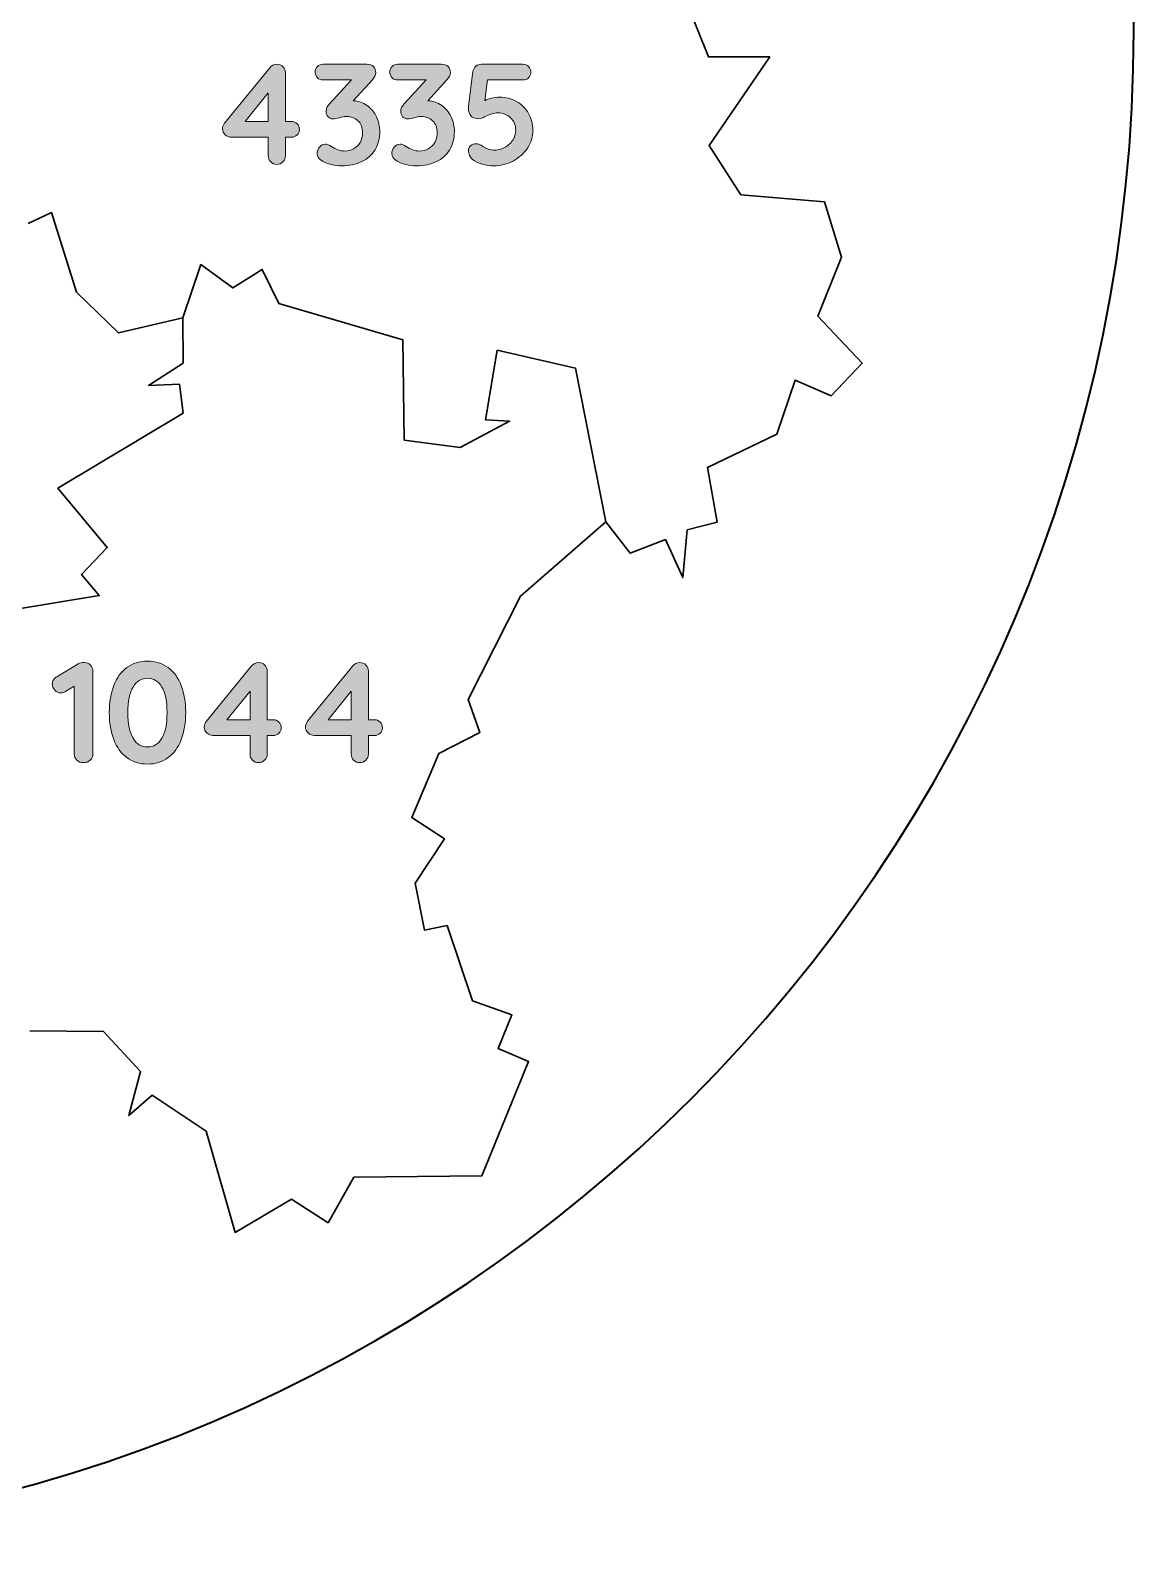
# Model space of a CAD drawing. Header units: inches. Extents: x 8 to 202, y -198 to -4.
# Drawn here: x 130.9 to 201.7, y -197.9 to -101 of the extents above; entities that cross this region are included whole.
import ezdxf

# ---------------------------------------------------------------- set-up
doc = ezdxf.new("R2010")
doc.units = ezdxf.units.IN
doc.header["$MEASUREMENT"] = 0
doc.layers.add('Layer 1', color=7, linetype='Continuous')
doc.layers.add('Layer 2', color=7, linetype='Continuous')

# ---------------------------------------------------------------- blocks, each defined once
blk = doc.blocks.new('block 5')
at = {"layer": 'Layer 2', "color": 250, "lineweight": 35, "true_color": 0x231f20}
for points in [[(171.778, -96.209), (174.376, -102.706), (178.315, -102.699), (174.422, -108.387), (176.469, -111.544), (181.819, -111.988), (182.919, -115.545), (181.405, -119.334), (184.244, -122.345), (182.256, -124.441), (179.935, -123.439), (178.766, -126.903), (174.316, -129.03), (174.939, -132.547), (173.016, -133.035), (172.737, -136.095), (171.619, -133.659), (169.362, -134.534), (167.797, -132.514), (167.797, -132.514), (165.847, -122.661), (160.829, -121.511), (160.082, -125.97), (161.625, -126.072), (158.464, -127.754), (154.865, -127.279), (154.774, -120.839), (146.812, -118.518), (145.753, -116.332), (143.865, -117.517), (141.822, -116.023), (140.666, -119.434), (140.666, -119.434), (136.539, -120.388), (133.851, -117.8), (132.246, -112.689), (130.74, -113.39)], [(130.74, -113.39), (132.246, -112.689), (133.851, -117.8), (136.539, -120.388), (140.666, -119.434), (140.666, -119.434), (140.688, -122.338), (138.464, -123.768), (140.443, -123.68), (140.679, -125.541), (132.646, -130.369), (135.812, -134.167), (134.151, -135.887), (135.303, -137.244), (126.987, -138.602)], [(140.666, -119.434), (141.822, -116.023), (143.865, -117.517), (145.753, -116.332), (146.812, -118.518), (154.774, -120.839), (154.865, -127.279), (158.464, -127.754), (161.625, -126.072), (160.082, -125.97), (160.829, -121.511), (165.847, -122.661), (167.797, -132.514), (167.797, -132.514), (162.317, -137.277), (158.963, -143.918), (159.713, -146.038), (157.084, -147.38), (155.347, -151.489), (157.442, -152.847), (155.566, -155.694), (156.16, -158.698), (157.617, -158.413), (159.24, -163.245), (161.771, -164.141), (160.886, -166.294), (162.838, -167.136), (159.854, -174.46), (151.635, -174.553), (149.984, -177.466), (147.627, -175.967), (144.02, -178.087), (142.163, -171.604), (138.701, -169.294), (137.195, -170.598), (137.949, -167.764), (135.562, -165.213), (130.84, -165.16)], [(126.987, -138.602), (135.303, -137.244), (134.151, -135.887), (135.812, -134.167), (132.646, -130.369), (140.679, -125.541), (140.443, -123.68), (138.464, -123.768), (140.688, -122.338), (140.666, -119.434)]]:
    blk.add_lwpolyline(points, dxfattribs=at)
blk = doc.blocks.new('block 2')
at = {"layer": 'Layer 2'}
blk.add_blockref('block 5', (0, 0), dxfattribs=at)
blk = doc.blocks.new('block 16')
at = {"layer": 'Layer 2', "true_color": 0xffffff}
h = blk.add_hatch(color=7, dxfattribs=at)
h.dxf.hatch_style = 2
edge = h.paths.add_edge_path()
edge.add_spline(control_points=[(147.995, -106.989), (148.093, -107.087), (148.142, -107.209), (148.142, -107.356), (148.142, -107.496), (148.093, -107.614), (147.995, -107.709), (147.897, -107.804), (147.775, -107.851), (147.628, -107.851), (147.628, -107.851), (147.243, -107.851), (147.243, -107.851), (147.243, -107.851), (147.243, -109.034), (147.243, -109.034), (147.243, -109.193), (147.189, -109.326), (147.083, -109.433), (146.976, -109.54), (146.843, -109.594), (146.684, -109.594), (146.531, -109.594), (146.402, -109.54), (146.298, -109.433), (146.194, -109.326), (146.143, -109.193), (146.143, -109.034), (146.143, -109.034), (146.143, -107.851), (146.143, -107.851), (146.143, -107.851), (143.758, -107.851), (143.758, -107.851), (143.623, -107.851), (143.498, -107.797), (143.382, -107.691), (143.265, -107.583), (143.207, -107.457), (143.207, -107.31), (143.207, -107.175), (143.253, -107.053), (143.345, -106.943), (143.345, -106.943), (146.243, -103.393), (146.243, -103.393), (146.359, -103.246), (146.512, -103.173), (146.702, -103.173), (146.855, -103.173), (146.983, -103.227), (147.087, -103.334), (147.191, -103.441), (147.243, -103.574), (147.243, -103.733), (147.243, -103.733), (147.243, -106.842), (147.243, -106.842), (147.243, -106.842), (147.628, -106.842), (147.628, -106.842), (147.775, -106.842), (147.897, -106.891), (147.995, -106.989)], knot_values=[0, 0, 0, 0, 1, 1, 1, 2, 2, 2, 3, 3, 3, 4, 4, 4, 5, 5, 5, 6, 6, 6, 7, 7, 7, 8, 8, 8, 9, 9, 9, 10, 10, 10, 11, 11, 11, 12, 12, 12, 13, 13, 13, 14, 14, 14, 15, 15, 15, 16, 16, 16, 17, 17, 17, 18, 18, 18, 19, 19, 19, 20, 20, 20, 21, 21, 21, 21], degree=3, periodic=1)
h.paths.add_polyline_path([(144.657, -106.842), (146.143, -106.842), (146.143, -105.008)])
h = blk.add_hatch(color=7, dxfattribs=at)
h.dxf.hatch_style = 2
edge = h.paths.add_edge_path()
edge.add_spline(control_points=[(152.485, -105.815), (152.745, -105.998), (152.945, -106.238), (153.086, -106.535), (153.226, -106.831), (153.297, -107.148), (153.297, -107.484), (153.297, -107.93), (153.196, -108.32), (152.994, -108.653), (152.792, -108.987), (152.508, -109.242), (152.141, -109.419), (151.774, -109.597), (151.346, -109.685), (150.857, -109.685), (150.637, -109.685), (150.417, -109.658), (150.197, -109.603), (149.976, -109.548), (149.784, -109.474), (149.618, -109.383), (149.392, -109.261), (149.279, -109.095), (149.279, -108.887), (149.279, -108.741), (149.331, -108.606), (149.435, -108.484), (149.539, -108.362), (149.664, -108.3), (149.811, -108.3), (149.933, -108.3), (150.065, -108.346), (150.205, -108.438), (150.468, -108.64), (150.759, -108.741), (151.077, -108.741), (151.266, -108.741), (151.447, -108.693), (151.618, -108.598), (151.789, -108.504), (151.928, -108.366), (152.036, -108.186), (152.142, -108.005), (152.196, -107.799), (152.196, -107.567), (152.196, -107.237), (152.096, -106.98), (151.898, -106.796), (151.699, -106.613), (151.459, -106.521), (151.178, -106.521), (151.055, -106.521), (150.949, -106.533), (150.857, -106.557), (150.765, -106.582), (150.71, -106.597), (150.692, -106.604), (150.533, -106.653), (150.401, -106.677), (150.297, -106.677), (150.163, -106.677), (150.056, -106.629), (149.976, -106.535), (149.897, -106.44), (149.857, -106.322), (149.857, -106.182), (149.857, -106.096), (149.872, -106.02), (149.903, -105.952), (149.933, -105.885), (149.985, -105.812), (150.059, -105.732), (150.059, -105.732), (151.481, -104.182), (151.481, -104.182), (151.481, -104.182), (149.664, -104.182), (149.664, -104.182), (149.517, -104.182), (149.395, -104.133), (149.297, -104.035), (149.2, -103.937), (149.151, -103.815), (149.151, -103.668), (149.151, -103.528), (149.2, -103.41), (149.297, -103.315), (149.395, -103.221), (149.517, -103.173), (149.664, -103.173), (149.664, -103.173), (152.471, -103.173), (152.471, -103.173), (152.655, -103.173), (152.795, -103.224), (152.893, -103.324), (152.991, -103.425), (153.04, -103.558), (153.04, -103.724), (153.04, -103.87), (152.966, -104.017), (152.82, -104.164), (152.82, -104.164), (151.59, -105.521), (151.59, -105.521), (151.927, -105.534), (152.225, -105.631), (152.485, -105.815)], knot_values=[0, 0, 0, 0, 1, 1, 1, 2, 2, 2, 3, 3, 3, 4, 4, 4, 5, 5, 5, 6, 6, 6, 7, 7, 7, 8, 8, 8, 9, 9, 9, 10, 10, 10, 11, 11, 11, 12, 12, 12, 13, 13, 13, 14, 14, 14, 15, 15, 15, 16, 16, 16, 17, 17, 17, 18, 18, 18, 19, 19, 19, 20, 20, 20, 21, 21, 21, 22, 22, 22, 23, 23, 23, 24, 24, 24, 25, 25, 25, 26, 26, 26, 27, 27, 27, 28, 28, 28, 29, 29, 29, 30, 30, 30, 31, 31, 31, 32, 32, 32, 33, 33, 33, 34, 34, 34, 35, 35, 35, 36, 36, 36, 36], degree=3, periodic=1)
h = blk.add_hatch(color=7, dxfattribs=at)
h.dxf.hatch_style = 2
edge = h.paths.add_edge_path()
edge.add_spline(control_points=[(157.273, -105.815), (157.533, -105.998), (157.733, -106.238), (157.874, -106.535), (158.014, -106.831), (158.084, -107.148), (158.084, -107.484), (158.084, -107.93), (157.983, -108.32), (157.782, -108.653), (157.58, -108.987), (157.295, -109.242), (156.929, -109.419), (156.562, -109.597), (156.134, -109.685), (155.645, -109.685), (155.424, -109.685), (155.204, -109.658), (154.984, -109.603), (154.764, -109.548), (154.571, -109.474), (154.406, -109.383), (154.18, -109.261), (154.067, -109.095), (154.067, -108.887), (154.067, -108.741), (154.119, -108.606), (154.223, -108.484), (154.327, -108.362), (154.452, -108.3), (154.599, -108.3), (154.721, -108.3), (154.853, -108.346), (154.993, -108.438), (155.256, -108.64), (155.547, -108.741), (155.865, -108.741), (156.054, -108.741), (156.235, -108.693), (156.406, -108.598), (156.577, -108.504), (156.716, -108.366), (156.823, -108.186), (156.93, -108.005), (156.984, -107.799), (156.984, -107.567), (156.984, -107.237), (156.884, -106.98), (156.686, -106.796), (156.487, -106.613), (156.247, -106.521), (155.966, -106.521), (155.843, -106.521), (155.736, -106.533), (155.645, -106.557), (155.553, -106.582), (155.498, -106.597), (155.48, -106.604), (155.32, -106.653), (155.189, -106.677), (155.085, -106.677), (154.95, -106.677), (154.844, -106.629), (154.764, -106.535), (154.684, -106.44), (154.645, -106.322), (154.645, -106.182), (154.645, -106.096), (154.66, -106.02), (154.691, -105.952), (154.721, -105.885), (154.773, -105.812), (154.847, -105.732), (154.847, -105.732), (156.268, -104.182), (156.268, -104.182), (156.268, -104.182), (154.452, -104.182), (154.452, -104.182), (154.305, -104.182), (154.183, -104.133), (154.085, -104.035), (153.987, -103.937), (153.939, -103.815), (153.939, -103.668), (153.939, -103.528), (153.987, -103.41), (154.085, -103.315), (154.183, -103.221), (154.305, -103.173), (154.452, -103.173), (154.452, -103.173), (157.259, -103.173), (157.259, -103.173), (157.442, -103.173), (157.583, -103.224), (157.681, -103.324), (157.778, -103.425), (157.828, -103.558), (157.828, -103.724), (157.828, -103.87), (157.754, -104.017), (157.608, -104.164), (157.608, -104.164), (156.378, -105.521), (156.378, -105.521), (156.715, -105.534), (157.013, -105.631), (157.273, -105.815)], knot_values=[0, 0, 0, 0, 1, 1, 1, 2, 2, 2, 3, 3, 3, 4, 4, 4, 5, 5, 5, 6, 6, 6, 7, 7, 7, 8, 8, 8, 9, 9, 9, 10, 10, 10, 11, 11, 11, 12, 12, 12, 13, 13, 13, 14, 14, 14, 15, 15, 15, 16, 16, 16, 17, 17, 17, 18, 18, 18, 19, 19, 19, 20, 20, 20, 21, 21, 21, 22, 22, 22, 23, 23, 23, 24, 24, 24, 25, 25, 25, 26, 26, 26, 27, 27, 27, 28, 28, 28, 29, 29, 29, 30, 30, 30, 31, 31, 31, 32, 32, 32, 33, 33, 33, 34, 34, 34, 35, 35, 35, 36, 36, 36, 36], degree=3, periodic=1)
h = blk.add_hatch(color=7, dxfattribs=at)
h.dxf.hatch_style = 2
edge = h.paths.add_edge_path()
edge.add_spline(control_points=[(162.07, -105.563), (162.397, -105.749), (162.654, -106.004), (162.84, -106.328), (163.027, -106.653), (163.12, -107.013), (163.12, -107.41), (163.12, -107.82), (163.004, -108.199), (162.771, -108.548), (162.539, -108.897), (162.23, -109.173), (161.845, -109.378), (161.46, -109.583), (161.044, -109.685), (160.598, -109.685), (160.359, -109.685), (160.113, -109.649), (159.859, -109.575), (159.605, -109.502), (159.399, -109.401), (159.24, -109.273), (159.167, -109.212), (159.106, -109.126), (159.057, -109.016), (159.008, -108.906), (158.983, -108.802), (158.983, -108.704), (158.983, -108.594), (159.03, -108.495), (159.126, -108.406), (159.22, -108.317), (159.344, -108.273), (159.497, -108.273), (159.607, -108.273), (159.745, -108.331), (159.91, -108.447), (160.166, -108.606), (160.393, -108.686), (160.588, -108.686), (160.839, -108.686), (161.074, -108.628), (161.295, -108.511), (161.515, -108.395), (161.69, -108.239), (161.822, -108.044), (161.954, -107.848), (162.019, -107.637), (162.019, -107.41), (162.019, -107.08), (161.906, -106.811), (161.68, -106.604), (161.454, -106.396), (161.185, -106.292), (160.873, -106.292), (160.732, -106.292), (160.607, -106.31), (160.497, -106.347), (160.386, -106.384), (160.255, -106.438), (160.102, -106.512), (159.992, -106.567), (159.905, -106.607), (159.841, -106.631), (159.777, -106.656), (159.711, -106.668), (159.644, -106.668), (159.405, -106.668), (159.235, -106.604), (159.134, -106.475), (159.034, -106.347), (158.983, -106.194), (158.983, -106.017), (158.983, -105.955), (158.986, -105.913), (158.993, -105.888), (158.993, -105.888), (159.277, -103.613), (159.277, -103.613), (159.301, -103.485), (159.364, -103.379), (159.465, -103.297), (159.566, -103.214), (159.686, -103.173), (159.827, -103.173), (159.827, -103.173), (162.478, -103.173), (162.478, -103.173), (162.625, -103.173), (162.747, -103.222), (162.845, -103.32), (162.942, -103.418), (162.992, -103.54), (162.992, -103.687), (162.992, -103.828), (162.942, -103.945), (162.845, -104.04), (162.747, -104.135), (162.625, -104.182), (162.478, -104.182), (162.478, -104.182), (160.203, -104.182), (160.203, -104.182), (160.203, -104.182), (160.029, -105.512), (160.029, -105.512), (160.145, -105.445), (160.292, -105.39), (160.469, -105.347), (160.647, -105.304), (160.815, -105.283), (160.973, -105.283), (161.377, -105.283), (161.742, -105.376), (162.07, -105.563)], knot_values=[0, 0, 0, 0, 1, 1, 1, 2, 2, 2, 3, 3, 3, 4, 4, 4, 5, 5, 5, 6, 6, 6, 7, 7, 7, 8, 8, 8, 9, 9, 9, 10, 10, 10, 11, 11, 11, 12, 12, 12, 13, 13, 13, 14, 14, 14, 15, 15, 15, 16, 16, 16, 17, 17, 17, 18, 18, 18, 19, 19, 19, 20, 20, 20, 21, 21, 21, 22, 22, 22, 23, 23, 23, 24, 24, 24, 25, 25, 25, 26, 26, 26, 27, 27, 27, 28, 28, 28, 29, 29, 29, 30, 30, 30, 31, 31, 31, 32, 32, 32, 33, 33, 33, 34, 34, 34, 35, 35, 35, 36, 36, 36, 37, 37, 37, 38, 38, 38, 38], degree=3, periodic=1)
at = {"layer": 'Layer 2', "lineweight": 0}
blk.add_lwpolyline([(144.657, -106.842), (146.143, -106.842), (146.143, -105.008), (144.657, -106.842)], dxfattribs=at)
for points, knots in [([(147.995, -106.989), (148.093, -107.087), (148.142, -107.209), (148.142, -107.356), (148.142, -107.496), (148.093, -107.614), (147.995, -107.709), (147.897, -107.804), (147.775, -107.851), (147.628, -107.851), (147.628, -107.851), (147.243, -107.851), (147.243, -107.851), (147.243, -107.851), (147.243, -109.034), (147.243, -109.034), (147.243, -109.193), (147.189, -109.326), (147.083, -109.433), (146.976, -109.54), (146.843, -109.594), (146.684, -109.594), (146.531, -109.594), (146.402, -109.54), (146.298, -109.433), (146.194, -109.326), (146.143, -109.193), (146.143, -109.034), (146.143, -109.034), (146.143, -107.851), (146.143, -107.851), (146.143, -107.851), (143.758, -107.851), (143.758, -107.851), (143.623, -107.851), (143.498, -107.797), (143.382, -107.691), (143.265, -107.583), (143.207, -107.457), (143.207, -107.31), (143.207, -107.175), (143.253, -107.053), (143.345, -106.943), (143.345, -106.943), (146.243, -103.393), (146.243, -103.393), (146.359, -103.246), (146.512, -103.173), (146.702, -103.173), (146.855, -103.173), (146.983, -103.227), (147.087, -103.334), (147.191, -103.441), (147.243, -103.574), (147.243, -103.733), (147.243, -103.733), (147.243, -106.842), (147.243, -106.842), (147.243, -106.842), (147.628, -106.842), (147.628, -106.842), (147.775, -106.842), (147.897, -106.891), (147.995, -106.989)], [0, 0, 0, 0, 1, 1, 1, 2, 2, 2, 3, 3, 3, 4, 4, 4, 5, 5, 5, 6, 6, 6, 7, 7, 7, 8, 8, 8, 9, 9, 9, 10, 10, 10, 11, 11, 11, 12, 12, 12, 13, 13, 13, 14, 14, 14, 15, 15, 15, 16, 16, 16, 17, 17, 17, 18, 18, 18, 19, 19, 19, 20, 20, 20, 21, 21, 21, 21]), ([(152.485, -105.815), (152.745, -105.998), (152.945, -106.238), (153.086, -106.535), (153.226, -106.831), (153.297, -107.148), (153.297, -107.484), (153.297, -107.93), (153.196, -108.32), (152.994, -108.653), (152.792, -108.987), (152.508, -109.242), (152.141, -109.419), (151.774, -109.597), (151.346, -109.685), (150.857, -109.685), (150.637, -109.685), (150.417, -109.658), (150.197, -109.603), (149.976, -109.548), (149.784, -109.474), (149.618, -109.383), (149.392, -109.261), (149.279, -109.095), (149.279, -108.887), (149.279, -108.741), (149.331, -108.606), (149.435, -108.484), (149.539, -108.362), (149.664, -108.3), (149.811, -108.3), (149.933, -108.3), (150.065, -108.346), (150.205, -108.438), (150.468, -108.64), (150.759, -108.741), (151.077, -108.741), (151.266, -108.741), (151.447, -108.693), (151.618, -108.598), (151.789, -108.504), (151.928, -108.366), (152.036, -108.186), (152.142, -108.005), (152.196, -107.799), (152.196, -107.567), (152.196, -107.237), (152.096, -106.98), (151.898, -106.796), (151.699, -106.613), (151.459, -106.521), (151.178, -106.521), (151.055, -106.521), (150.949, -106.533), (150.857, -106.557), (150.765, -106.582), (150.71, -106.597), (150.692, -106.604), (150.533, -106.653), (150.401, -106.677), (150.297, -106.677), (150.163, -106.677), (150.056, -106.629), (149.976, -106.535), (149.897, -106.44), (149.857, -106.322), (149.857, -106.182), (149.857, -106.096), (149.872, -106.02), (149.903, -105.952), (149.933, -105.885), (149.985, -105.812), (150.059, -105.732), (150.059, -105.732), (151.481, -104.182), (151.481, -104.182), (151.481, -104.182), (149.664, -104.182), (149.664, -104.182), (149.517, -104.182), (149.395, -104.133), (149.297, -104.035), (149.2, -103.937), (149.151, -103.815), (149.151, -103.668), (149.151, -103.528), (149.2, -103.41), (149.297, -103.315), (149.395, -103.221), (149.517, -103.173), (149.664, -103.173), (149.664, -103.173), (152.471, -103.173), (152.471, -103.173), (152.655, -103.173), (152.795, -103.224), (152.893, -103.324), (152.991, -103.425), (153.04, -103.558), (153.04, -103.724), (153.04, -103.87), (152.966, -104.017), (152.82, -104.164), (152.82, -104.164), (151.59, -105.521), (151.59, -105.521), (151.927, -105.534), (152.225, -105.631), (152.485, -105.815)], [0, 0, 0, 0, 1, 1, 1, 2, 2, 2, 3, 3, 3, 4, 4, 4, 5, 5, 5, 6, 6, 6, 7, 7, 7, 8, 8, 8, 9, 9, 9, 10, 10, 10, 11, 11, 11, 12, 12, 12, 13, 13, 13, 14, 14, 14, 15, 15, 15, 16, 16, 16, 17, 17, 17, 18, 18, 18, 19, 19, 19, 20, 20, 20, 21, 21, 21, 22, 22, 22, 23, 23, 23, 24, 24, 24, 25, 25, 25, 26, 26, 26, 27, 27, 27, 28, 28, 28, 29, 29, 29, 30, 30, 30, 31, 31, 31, 32, 32, 32, 33, 33, 33, 34, 34, 34, 35, 35, 35, 36, 36, 36, 36]), ([(157.273, -105.815), (157.533, -105.998), (157.733, -106.238), (157.874, -106.535), (158.014, -106.831), (158.084, -107.148), (158.084, -107.484), (158.084, -107.93), (157.983, -108.32), (157.782, -108.653), (157.58, -108.987), (157.295, -109.242), (156.929, -109.419), (156.562, -109.597), (156.134, -109.685), (155.645, -109.685), (155.424, -109.685), (155.204, -109.658), (154.984, -109.603), (154.764, -109.548), (154.571, -109.474), (154.406, -109.383), (154.18, -109.261), (154.067, -109.095), (154.067, -108.887), (154.067, -108.741), (154.119, -108.606), (154.223, -108.484), (154.327, -108.362), (154.452, -108.3), (154.599, -108.3), (154.721, -108.3), (154.853, -108.346), (154.993, -108.438), (155.256, -108.64), (155.547, -108.741), (155.865, -108.741), (156.054, -108.741), (156.235, -108.693), (156.406, -108.598), (156.577, -108.504), (156.716, -108.366), (156.823, -108.186), (156.93, -108.005), (156.984, -107.799), (156.984, -107.567), (156.984, -107.237), (156.884, -106.98), (156.686, -106.796), (156.487, -106.613), (156.247, -106.521), (155.966, -106.521), (155.843, -106.521), (155.736, -106.533), (155.645, -106.557), (155.553, -106.582), (155.498, -106.597), (155.48, -106.604), (155.32, -106.653), (155.189, -106.677), (155.085, -106.677), (154.95, -106.677), (154.844, -106.629), (154.764, -106.535), (154.684, -106.44), (154.645, -106.322), (154.645, -106.182), (154.645, -106.096), (154.66, -106.02), (154.691, -105.952), (154.721, -105.885), (154.773, -105.812), (154.847, -105.732), (154.847, -105.732), (156.268, -104.182), (156.268, -104.182), (156.268, -104.182), (154.452, -104.182), (154.452, -104.182), (154.305, -104.182), (154.183, -104.133), (154.085, -104.035), (153.987, -103.937), (153.939, -103.815), (153.939, -103.668), (153.939, -103.528), (153.987, -103.41), (154.085, -103.315), (154.183, -103.221), (154.305, -103.173), (154.452, -103.173), (154.452, -103.173), (157.259, -103.173), (157.259, -103.173), (157.442, -103.173), (157.583, -103.224), (157.681, -103.324), (157.778, -103.425), (157.828, -103.558), (157.828, -103.724), (157.828, -103.87), (157.754, -104.017), (157.608, -104.164), (157.608, -104.164), (156.378, -105.521), (156.378, -105.521), (156.715, -105.534), (157.013, -105.631), (157.273, -105.815)], [0, 0, 0, 0, 1, 1, 1, 2, 2, 2, 3, 3, 3, 4, 4, 4, 5, 5, 5, 6, 6, 6, 7, 7, 7, 8, 8, 8, 9, 9, 9, 10, 10, 10, 11, 11, 11, 12, 12, 12, 13, 13, 13, 14, 14, 14, 15, 15, 15, 16, 16, 16, 17, 17, 17, 18, 18, 18, 19, 19, 19, 20, 20, 20, 21, 21, 21, 22, 22, 22, 23, 23, 23, 24, 24, 24, 25, 25, 25, 26, 26, 26, 27, 27, 27, 28, 28, 28, 29, 29, 29, 30, 30, 30, 31, 31, 31, 32, 32, 32, 33, 33, 33, 34, 34, 34, 35, 35, 35, 36, 36, 36, 36]), ([(162.07, -105.563), (162.397, -105.749), (162.654, -106.004), (162.84, -106.328), (163.027, -106.653), (163.12, -107.013), (163.12, -107.41), (163.12, -107.82), (163.004, -108.199), (162.771, -108.548), (162.539, -108.897), (162.23, -109.173), (161.845, -109.378), (161.46, -109.583), (161.044, -109.685), (160.598, -109.685), (160.359, -109.685), (160.113, -109.649), (159.859, -109.575), (159.605, -109.502), (159.399, -109.401), (159.24, -109.273), (159.167, -109.212), (159.106, -109.126), (159.057, -109.016), (159.008, -108.906), (158.983, -108.802), (158.983, -108.704), (158.983, -108.594), (159.03, -108.495), (159.126, -108.406), (159.22, -108.317), (159.344, -108.273), (159.497, -108.273), (159.607, -108.273), (159.745, -108.331), (159.91, -108.447), (160.166, -108.606), (160.393, -108.686), (160.588, -108.686), (160.839, -108.686), (161.074, -108.628), (161.295, -108.511), (161.515, -108.395), (161.69, -108.239), (161.822, -108.044), (161.954, -107.848), (162.019, -107.637), (162.019, -107.41), (162.019, -107.08), (161.906, -106.811), (161.68, -106.604), (161.454, -106.396), (161.185, -106.292), (160.873, -106.292), (160.732, -106.292), (160.607, -106.31), (160.497, -106.347), (160.386, -106.384), (160.255, -106.438), (160.102, -106.512), (159.992, -106.567), (159.905, -106.607), (159.841, -106.631), (159.777, -106.656), (159.711, -106.668), (159.644, -106.668), (159.405, -106.668), (159.235, -106.604), (159.134, -106.475), (159.034, -106.347), (158.983, -106.194), (158.983, -106.017), (158.983, -105.955), (158.986, -105.913), (158.993, -105.888), (158.993, -105.888), (159.277, -103.613), (159.277, -103.613), (159.301, -103.485), (159.364, -103.379), (159.465, -103.297), (159.566, -103.214), (159.686, -103.173), (159.827, -103.173), (159.827, -103.173), (162.478, -103.173), (162.478, -103.173), (162.625, -103.173), (162.747, -103.222), (162.845, -103.32), (162.942, -103.418), (162.992, -103.54), (162.992, -103.687), (162.992, -103.828), (162.942, -103.945), (162.845, -104.04), (162.747, -104.135), (162.625, -104.182), (162.478, -104.182), (162.478, -104.182), (160.203, -104.182), (160.203, -104.182), (160.203, -104.182), (160.029, -105.512), (160.029, -105.512), (160.145, -105.445), (160.292, -105.39), (160.469, -105.347), (160.647, -105.304), (160.815, -105.283), (160.973, -105.283), (161.377, -105.283), (161.742, -105.376), (162.07, -105.563)], [0, 0, 0, 0, 1, 1, 1, 2, 2, 2, 3, 3, 3, 4, 4, 4, 5, 5, 5, 6, 6, 6, 7, 7, 7, 8, 8, 8, 9, 9, 9, 10, 10, 10, 11, 11, 11, 12, 12, 12, 13, 13, 13, 14, 14, 14, 15, 15, 15, 16, 16, 16, 17, 17, 17, 18, 18, 18, 19, 19, 19, 20, 20, 20, 21, 21, 21, 22, 22, 22, 23, 23, 23, 24, 24, 24, 25, 25, 25, 26, 26, 26, 27, 27, 27, 28, 28, 28, 29, 29, 29, 30, 30, 30, 31, 31, 31, 32, 32, 32, 33, 33, 33, 34, 34, 34, 35, 35, 35, 36, 36, 36, 37, 37, 37, 38, 38, 38, 38])]:
    blk.add_open_spline(points, degree=3, knots=knots, dxfattribs=at)
blk = doc.blocks.new('block 18')
at = {"layer": 'Layer 2', "true_color": 0xffffff}
h = blk.add_hatch(color=7, dxfattribs=at)
h.dxf.hatch_style = 2
edge = h.paths.add_edge_path()
edge.add_spline(control_points=[(134.735, -141.703), (134.839, -141.81), (134.891, -141.943), (134.891, -142.102), (134.891, -142.102), (134.891, -147.403), (134.891, -147.403), (134.891, -147.562), (134.833, -147.695), (134.717, -147.802), (134.6, -147.909), (134.457, -147.963), (134.286, -147.963), (134.114, -147.963), (133.974, -147.909), (133.864, -147.802), (133.754, -147.695), (133.698, -147.562), (133.698, -147.403), (133.698, -147.403), (133.698, -143.056), (133.698, -143.056), (133.698, -143.056), (133.13, -143.404), (133.13, -143.404), (133.038, -143.459), (132.94, -143.487), (132.836, -143.487), (132.683, -143.487), (132.553, -143.429), (132.447, -143.313), (132.34, -143.196), (132.286, -143.068), (132.286, -142.927), (132.286, -142.83), (132.312, -142.738), (132.364, -142.652), (132.416, -142.566), (132.485, -142.499), (132.57, -142.45), (132.57, -142.45), (133.955, -141.625), (133.955, -141.625), (134.059, -141.57), (134.191, -141.542), (134.35, -141.542), (134.503, -141.542), (134.631, -141.596), (134.735, -141.703)], knot_values=[0, 0, 0, 0, 1, 1, 1, 2, 2, 2, 3, 3, 3, 4, 4, 4, 5, 5, 5, 6, 6, 6, 7, 7, 7, 8, 8, 8, 9, 9, 9, 10, 10, 10, 11, 11, 11, 12, 12, 12, 13, 13, 13, 14, 14, 14, 15, 15, 15, 16, 16, 16, 16], degree=3, periodic=1)
h = blk.add_hatch(color=7, dxfattribs=at)
h.dxf.hatch_style = 2
edge = h.paths.add_edge_path()
edge.add_spline(control_points=[(137.069, -147.642), (136.699, -147.366), (136.42, -146.98), (136.23, -146.481), (136.04, -145.983), (135.946, -145.407), (135.946, -144.753), (135.946, -144.098), (136.04, -143.522), (136.23, -143.023), (136.42, -142.525), (136.699, -142.138), (137.069, -141.863), (137.439, -141.588), (137.881, -141.45), (138.395, -141.45), (138.908, -141.45), (139.35, -141.588), (139.72, -141.863), (140.09, -142.138), (140.37, -142.525), (140.559, -143.023), (140.749, -143.522), (140.844, -144.098), (140.844, -144.753), (140.844, -145.407), (140.749, -145.983), (140.559, -146.481), (140.37, -146.98), (140.09, -147.366), (139.72, -147.642), (139.35, -147.917), (138.908, -148.054), (138.395, -148.054), (137.881, -148.054), (137.439, -147.917), (137.069, -147.642)], knot_values=[0, 0, 0, 0, 1, 1, 1, 2, 2, 2, 3, 3, 3, 4, 4, 4, 5, 5, 5, 6, 6, 6, 7, 7, 7, 8, 8, 8, 9, 9, 9, 10, 10, 10, 11, 11, 11, 12, 12, 12, 12], degree=3, periodic=1)
edge = h.paths.add_edge_path()
edge.add_spline(control_points=[(139.317, -146.394), (139.54, -146.021), (139.651, -145.474), (139.651, -144.753), (139.651, -144.031), (139.54, -143.484), (139.317, -143.111), (139.093, -142.738), (138.786, -142.551), (138.395, -142.551), (138.003, -142.551), (137.696, -142.738), (137.473, -143.111), (137.25, -143.484), (137.138, -144.031), (137.138, -144.753), (137.138, -145.474), (137.25, -146.021), (137.473, -146.394), (137.696, -146.767), (138.003, -146.954), (138.395, -146.954), (138.786, -146.954), (139.093, -146.767), (139.317, -146.394)], knot_values=[0, 0, 0, 0, 1, 1, 1, 2, 2, 2, 3, 3, 3, 4, 4, 4, 5, 5, 5, 6, 6, 6, 7, 7, 7, 8, 8, 8, 8], degree=3, periodic=1)
h = blk.add_hatch(color=7, dxfattribs=at)
h.dxf.hatch_style = 2
edge = h.paths.add_edge_path()
edge.add_spline(control_points=[(146.824, -145.358), (146.922, -145.456), (146.971, -145.578), (146.971, -145.725), (146.971, -145.865), (146.922, -145.983), (146.824, -146.078), (146.726, -146.173), (146.604, -146.22), (146.457, -146.22), (146.457, -146.22), (146.072, -146.22), (146.072, -146.22), (146.072, -146.22), (146.072, -147.403), (146.072, -147.403), (146.072, -147.562), (146.018, -147.695), (145.911, -147.802), (145.804, -147.909), (145.671, -147.963), (145.512, -147.963), (145.359, -147.963), (145.231, -147.909), (145.127, -147.802), (145.023, -147.695), (144.971, -147.562), (144.971, -147.403), (144.971, -147.403), (144.971, -146.22), (144.971, -146.22), (144.971, -146.22), (142.586, -146.22), (142.586, -146.22), (142.452, -146.22), (142.326, -146.166), (142.21, -146.06), (142.094, -145.953), (142.036, -145.826), (142.036, -145.679), (142.036, -145.544), (142.082, -145.422), (142.174, -145.312), (142.174, -145.312), (145.072, -141.762), (145.072, -141.762), (145.188, -141.615), (145.341, -141.542), (145.531, -141.542), (145.683, -141.542), (145.812, -141.596), (145.916, -141.703), (146.02, -141.81), (146.072, -141.943), (146.072, -142.102), (146.072, -142.102), (146.072, -145.211), (146.072, -145.211), (146.072, -145.211), (146.457, -145.211), (146.457, -145.211), (146.604, -145.211), (146.726, -145.26), (146.824, -145.358)], knot_values=[0, 0, 0, 0, 1, 1, 1, 2, 2, 2, 3, 3, 3, 4, 4, 4, 5, 5, 5, 6, 6, 6, 7, 7, 7, 8, 8, 8, 9, 9, 9, 10, 10, 10, 11, 11, 11, 12, 12, 12, 13, 13, 13, 14, 14, 14, 15, 15, 15, 16, 16, 16, 17, 17, 17, 18, 18, 18, 19, 19, 19, 20, 20, 20, 21, 21, 21, 21], degree=3, periodic=1)
h.paths.add_polyline_path([(143.485, -145.211), (144.971, -145.211), (144.971, -143.377)])
h = blk.add_hatch(color=7, dxfattribs=at)
h.dxf.hatch_style = 2
edge = h.paths.add_edge_path()
edge.add_spline(control_points=[(153.318, -145.358), (153.416, -145.456), (153.465, -145.578), (153.465, -145.725), (153.465, -145.865), (153.416, -145.983), (153.318, -146.078), (153.22, -146.173), (153.098, -146.22), (152.951, -146.22), (152.951, -146.22), (152.566, -146.22), (152.566, -146.22), (152.566, -146.22), (152.566, -147.403), (152.566, -147.403), (152.566, -147.562), (152.512, -147.695), (152.405, -147.802), (152.298, -147.909), (152.165, -147.963), (152.006, -147.963), (151.853, -147.963), (151.725, -147.909), (151.621, -147.802), (151.517, -147.695), (151.465, -147.562), (151.465, -147.403), (151.465, -147.403), (151.465, -146.22), (151.465, -146.22), (151.465, -146.22), (149.08, -146.22), (149.08, -146.22), (148.946, -146.22), (148.82, -146.166), (148.704, -146.06), (148.588, -145.953), (148.53, -145.826), (148.53, -145.679), (148.53, -145.544), (148.576, -145.422), (148.667, -145.312), (148.667, -145.312), (151.566, -141.762), (151.566, -141.762), (151.682, -141.615), (151.835, -141.542), (152.024, -141.542), (152.177, -141.542), (152.306, -141.596), (152.41, -141.703), (152.514, -141.81), (152.566, -141.943), (152.566, -142.102), (152.566, -142.102), (152.566, -145.211), (152.566, -145.211), (152.566, -145.211), (152.951, -145.211), (152.951, -145.211), (153.098, -145.211), (153.22, -145.26), (153.318, -145.358)], knot_values=[0, 0, 0, 0, 1, 1, 1, 2, 2, 2, 3, 3, 3, 4, 4, 4, 5, 5, 5, 6, 6, 6, 7, 7, 7, 8, 8, 8, 9, 9, 9, 10, 10, 10, 11, 11, 11, 12, 12, 12, 13, 13, 13, 14, 14, 14, 15, 15, 15, 16, 16, 16, 17, 17, 17, 18, 18, 18, 19, 19, 19, 20, 20, 20, 21, 21, 21, 21], degree=3, periodic=1)
h.paths.add_polyline_path([(149.979, -145.211), (151.465, -145.211), (151.465, -143.377)])
at = {"layer": 'Layer 2', "lineweight": 0}
for points in [[(143.485, -145.211), (144.971, -145.211), (144.971, -143.377), (143.485, -145.211)], [(149.979, -145.211), (151.465, -145.211), (151.465, -143.377), (149.979, -145.211)]]:
    blk.add_lwpolyline(points, dxfattribs=at)
for points, knots in [([(134.735, -141.703), (134.839, -141.81), (134.891, -141.943), (134.891, -142.102), (134.891, -142.102), (134.891, -147.403), (134.891, -147.403), (134.891, -147.562), (134.833, -147.695), (134.717, -147.802), (134.6, -147.909), (134.457, -147.963), (134.286, -147.963), (134.114, -147.963), (133.974, -147.909), (133.864, -147.802), (133.754, -147.695), (133.698, -147.562), (133.698, -147.403), (133.698, -147.403), (133.698, -143.056), (133.698, -143.056), (133.698, -143.056), (133.13, -143.404), (133.13, -143.404), (133.038, -143.459), (132.94, -143.487), (132.836, -143.487), (132.683, -143.487), (132.553, -143.429), (132.447, -143.313), (132.34, -143.196), (132.286, -143.068), (132.286, -142.927), (132.286, -142.83), (132.312, -142.738), (132.364, -142.652), (132.416, -142.566), (132.485, -142.499), (132.57, -142.45), (132.57, -142.45), (133.955, -141.625), (133.955, -141.625), (134.059, -141.57), (134.191, -141.542), (134.35, -141.542), (134.503, -141.542), (134.631, -141.596), (134.735, -141.703)], [0, 0, 0, 0, 1, 1, 1, 2, 2, 2, 3, 3, 3, 4, 4, 4, 5, 5, 5, 6, 6, 6, 7, 7, 7, 8, 8, 8, 9, 9, 9, 10, 10, 10, 11, 11, 11, 12, 12, 12, 13, 13, 13, 14, 14, 14, 15, 15, 15, 16, 16, 16, 16]), ([(137.069, -147.642), (136.699, -147.366), (136.42, -146.98), (136.23, -146.481), (136.04, -145.983), (135.946, -145.407), (135.946, -144.753), (135.946, -144.098), (136.04, -143.522), (136.23, -143.023), (136.42, -142.525), (136.699, -142.138), (137.069, -141.863), (137.439, -141.588), (137.881, -141.45), (138.395, -141.45), (138.908, -141.45), (139.35, -141.588), (139.72, -141.863), (140.09, -142.138), (140.37, -142.525), (140.559, -143.023), (140.749, -143.522), (140.844, -144.098), (140.844, -144.753), (140.844, -145.407), (140.749, -145.983), (140.559, -146.481), (140.37, -146.98), (140.09, -147.366), (139.72, -147.642), (139.35, -147.917), (138.908, -148.054), (138.395, -148.054), (137.881, -148.054), (137.439, -147.917), (137.069, -147.642)], [0, 0, 0, 0, 1, 1, 1, 2, 2, 2, 3, 3, 3, 4, 4, 4, 5, 5, 5, 6, 6, 6, 7, 7, 7, 8, 8, 8, 9, 9, 9, 10, 10, 10, 11, 11, 11, 12, 12, 12, 12]), ([(146.824, -145.358), (146.922, -145.456), (146.971, -145.578), (146.971, -145.725), (146.971, -145.865), (146.922, -145.983), (146.824, -146.078), (146.726, -146.173), (146.604, -146.22), (146.457, -146.22), (146.457, -146.22), (146.072, -146.22), (146.072, -146.22), (146.072, -146.22), (146.072, -147.403), (146.072, -147.403), (146.072, -147.562), (146.018, -147.695), (145.911, -147.802), (145.804, -147.909), (145.671, -147.963), (145.512, -147.963), (145.359, -147.963), (145.231, -147.909), (145.127, -147.802), (145.023, -147.695), (144.971, -147.562), (144.971, -147.403), (144.971, -147.403), (144.971, -146.22), (144.971, -146.22), (144.971, -146.22), (142.586, -146.22), (142.586, -146.22), (142.452, -146.22), (142.326, -146.166), (142.21, -146.06), (142.094, -145.953), (142.036, -145.826), (142.036, -145.679), (142.036, -145.544), (142.082, -145.422), (142.174, -145.312), (142.174, -145.312), (145.072, -141.762), (145.072, -141.762), (145.188, -141.615), (145.341, -141.542), (145.531, -141.542), (145.683, -141.542), (145.812, -141.596), (145.916, -141.703), (146.02, -141.81), (146.072, -141.943), (146.072, -142.102), (146.072, -142.102), (146.072, -145.211), (146.072, -145.211), (146.072, -145.211), (146.457, -145.211), (146.457, -145.211), (146.604, -145.211), (146.726, -145.26), (146.824, -145.358)], [0, 0, 0, 0, 1, 1, 1, 2, 2, 2, 3, 3, 3, 4, 4, 4, 5, 5, 5, 6, 6, 6, 7, 7, 7, 8, 8, 8, 9, 9, 9, 10, 10, 10, 11, 11, 11, 12, 12, 12, 13, 13, 13, 14, 14, 14, 15, 15, 15, 16, 16, 16, 17, 17, 17, 18, 18, 18, 19, 19, 19, 20, 20, 20, 21, 21, 21, 21]), ([(153.318, -145.358), (153.416, -145.456), (153.465, -145.578), (153.465, -145.725), (153.465, -145.865), (153.416, -145.983), (153.318, -146.078), (153.22, -146.173), (153.098, -146.22), (152.951, -146.22), (152.951, -146.22), (152.566, -146.22), (152.566, -146.22), (152.566, -146.22), (152.566, -147.403), (152.566, -147.403), (152.566, -147.562), (152.512, -147.695), (152.405, -147.802), (152.298, -147.909), (152.165, -147.963), (152.006, -147.963), (151.853, -147.963), (151.725, -147.909), (151.621, -147.802), (151.517, -147.695), (151.465, -147.562), (151.465, -147.403), (151.465, -147.403), (151.465, -146.22), (151.465, -146.22), (151.465, -146.22), (149.08, -146.22), (149.08, -146.22), (148.946, -146.22), (148.82, -146.166), (148.704, -146.06), (148.588, -145.953), (148.53, -145.826), (148.53, -145.679), (148.53, -145.544), (148.576, -145.422), (148.667, -145.312), (148.667, -145.312), (151.566, -141.762), (151.566, -141.762), (151.682, -141.615), (151.835, -141.542), (152.024, -141.542), (152.177, -141.542), (152.306, -141.596), (152.41, -141.703), (152.514, -141.81), (152.566, -141.943), (152.566, -142.102), (152.566, -142.102), (152.566, -145.211), (152.566, -145.211), (152.566, -145.211), (152.951, -145.211), (152.951, -145.211), (153.098, -145.211), (153.22, -145.26), (153.318, -145.358)], [0, 0, 0, 0, 1, 1, 1, 2, 2, 2, 3, 3, 3, 4, 4, 4, 5, 5, 5, 6, 6, 6, 7, 7, 7, 8, 8, 8, 9, 9, 9, 10, 10, 10, 11, 11, 11, 12, 12, 12, 13, 13, 13, 14, 14, 14, 15, 15, 15, 16, 16, 16, 17, 17, 17, 18, 18, 18, 19, 19, 19, 20, 20, 20, 21, 21, 21, 21]), ([(139.317, -146.394), (139.54, -146.021), (139.651, -145.474), (139.651, -144.753), (139.651, -144.031), (139.54, -143.484), (139.317, -143.111), (139.093, -142.738), (138.786, -142.551), (138.395, -142.551), (138.003, -142.551), (137.696, -142.738), (137.473, -143.111), (137.25, -143.484), (137.138, -144.031), (137.138, -144.753), (137.138, -145.474), (137.25, -146.021), (137.473, -146.394), (137.696, -146.767), (138.003, -146.954), (138.395, -146.954), (138.786, -146.954), (139.093, -146.767), (139.317, -146.394)], [0, 0, 0, 0, 1, 1, 1, 2, 2, 2, 3, 3, 3, 4, 4, 4, 5, 5, 5, 6, 6, 6, 7, 7, 7, 8, 8, 8, 8])]:
    blk.add_open_spline(points, degree=3, knots=knots, dxfattribs=at)

msp = doc.modelspace()

# ---------------------------------------------------------------- linework, layer by layer
at = {"layer": 'Layer 1', "color": 250, "lineweight": 40, "true_color": 0x231f20}
msp.add_open_spline([(201.669, -100.99), (201.669, -154.493), (158.297, -197.865), (104.795, -197.865), (51.292, -197.865), (7.92, -154.493), (7.92, -100.99), (7.92, -47.488), (51.292, -4.116), (104.795, -4.116), (158.297, -4.116), (201.669, -47.488), (201.669, -100.99)], degree=3, knots=[0, 0, 0, 0, 1, 1, 1, 2, 2, 2, 3, 3, 3, 4, 4, 4, 4], dxfattribs=at)

# ---------------------------------------------------------------- block references
at = {"layer": 'Layer 2'}
for name in ['block 2', 'block 16', 'block 18']:
    msp.add_blockref(name, (0, 0), dxfattribs=at)

doc.saveas('drawing.dxf')
